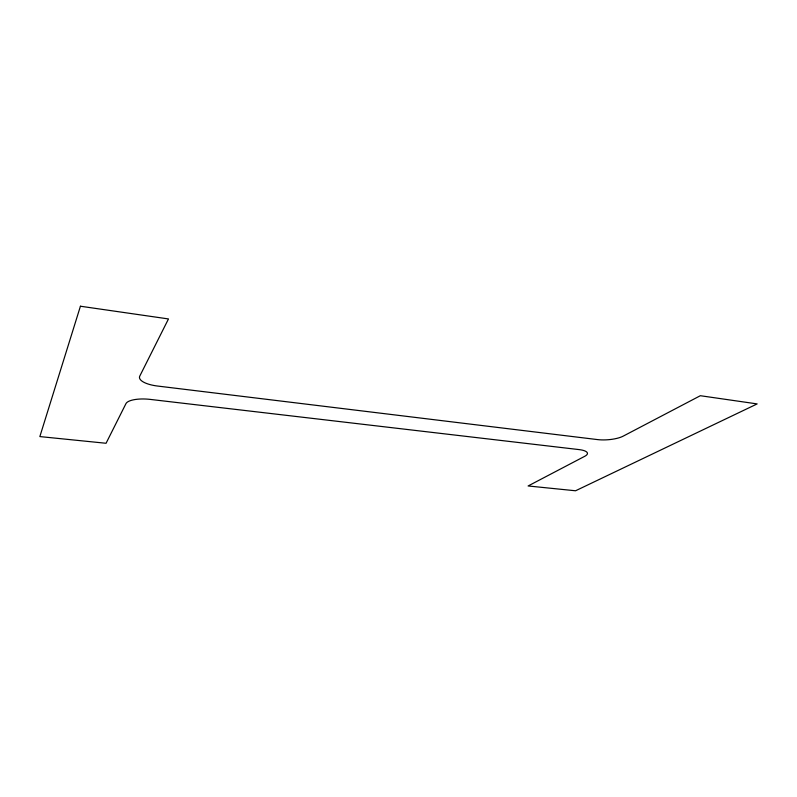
<?xml version="1.0" encoding="UTF-8"?>
<svg xmlns="http://www.w3.org/2000/svg" width="797" height="797" viewBox="0 0 797 797"><rect width="100%" height="100%" fill="white"/><g stroke="black" fill="none" stroke-linecap="round" stroke-linejoin="round"><path stroke-width="1.2" d="M80.427 306.227L39.85 436.577L106.061 443.271L125.966 403.611A20.692 6.765 3.6 0 1 150.105 399.387L579.001 449.588A17.634 5.071 -3.7 0 1 584.809 456.263L528.112 485.971L575.573 490.773L757.15 403.91L700.344 395.71L623.184 436.148A18.779 5.649 -4.4 0 1 597.541 439.595L157.537 386.037A22.067 7.741 3.7 0 1 139.794 376.064L168.476 318.939L80.427 306.227"/></g></svg>
